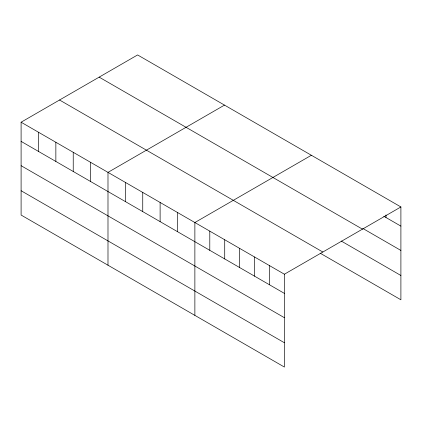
<?xml version="1.0" encoding="UTF-8"?>
<svg xmlns="http://www.w3.org/2000/svg" width="422" height="422" viewBox="0 0 422 422"><rect width="100%" height="100%" fill="white"/><g stroke="black" fill="none" stroke-linecap="round" stroke-linejoin="round"><path stroke-width="0.63" d="M21.1 122.206L284.396 274.216L284.396 367.061L21.1 215.046L21.1 122.206L137.604 54.939L400.9 206.954L400.9 299.794L320.219 253.216M224.493 105.104L107.99 172.371L107.99 265.211M311.378 155.27L194.874 222.531L194.874 315.376M284.396 274.216L400.9 206.954M383.772 216.238L400.9 226.129M362.772 228.423L400.9 250.441M99.159 77.136L362.456 229.151M341.219 241.031L400.9 275.487M59.544 100.009L322.841 252.018M21.1 141.381L284.396 293.39M21.1 165.693L284.396 317.703M21.1 190.739L284.396 342.748M385.982 214.956L385.982 217.515M269.473 265.602L269.473 284.776M254.556 256.987L254.556 276.162M239.633 248.373L239.633 267.548M224.715 239.759L224.715 258.939M209.792 231.145L209.792 250.325M177.498 212.498L177.498 231.678M160.117 202.465L160.117 221.645M142.742 192.437L142.742 211.612M125.366 182.404L125.366 201.579M90.609 162.338L90.609 181.513M73.233 152.305L73.233 171.48M55.857 142.272L55.857 161.447M38.476 132.239L38.476 151.414"/></g></svg>
